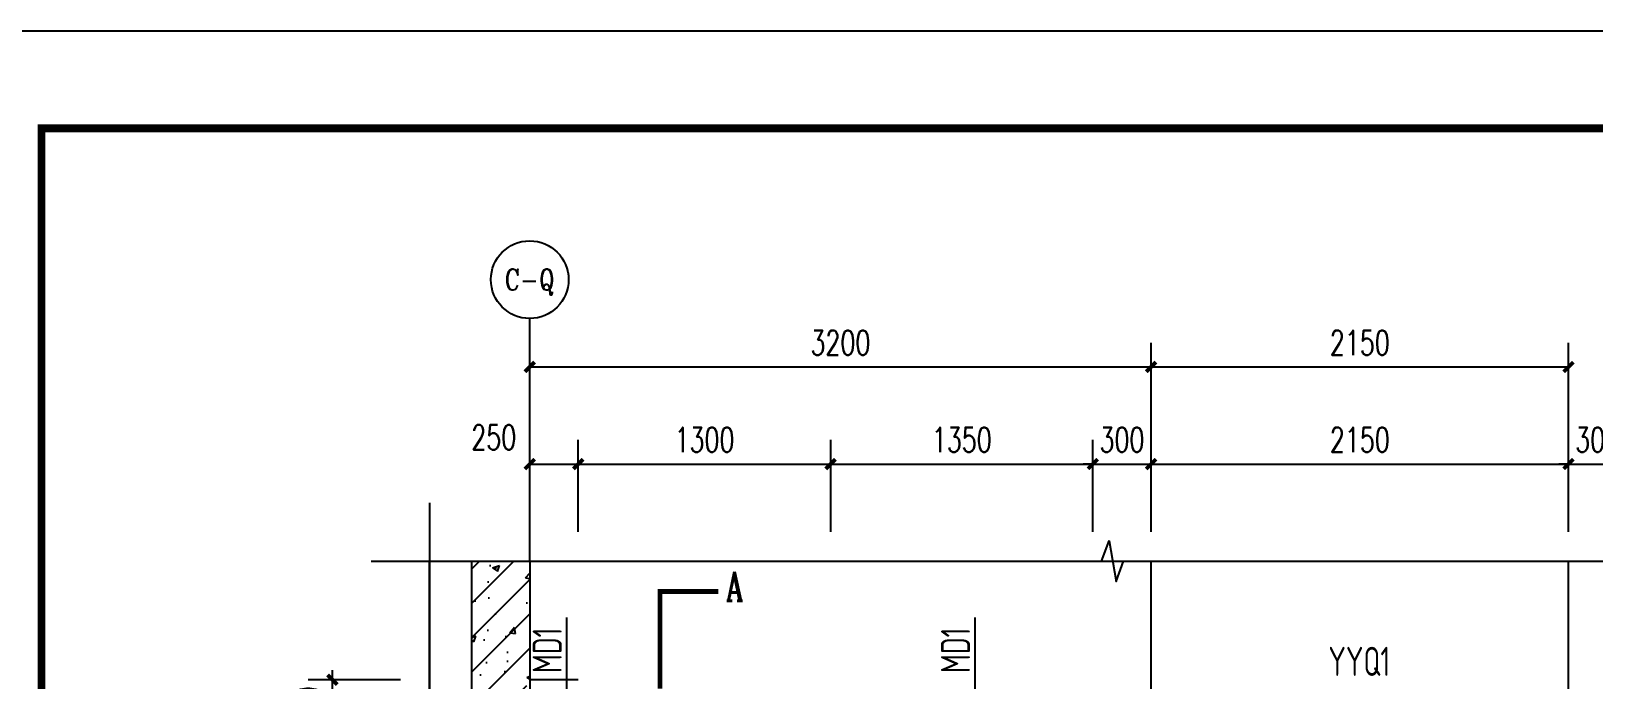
# Model space of a CAD drawing. Extents: x 37906 to 290206, y -18154 to 41246.
# Drawn here: x 249004 to 257051, y 37906 to 41246 of the extents above; entities that cross this region are included whole.
import ezdxf
from ezdxf.enums import TextEntityAlignment as Align

# ---------------------------------------------------------------- set-up
doc = ezdxf.new("R2010")
doc.units = 0
doc.header["$LTSCALE"] = 1000
doc.header["$MEASUREMENT"] = 0
doc.linetypes.add('DOTE', pattern=[2.42, 2, -0.2, 0.02, -0.2])
for name, color, linetype in [('AXIS', 3, 'Continuous'), ('AXIS_TEXT', 7, 'Continuous'), ('DIM_SYMB', 3, 'Continuous'), ('DOTE', 1, 'DOTE'), ('ECA_TK', 7, 'Continuous'), ('PUB_DIM', 3, 'Continuous'), ('PUB_HATCH', 8, 'Continuous'), ('PUB_TEXT', 7, 'Continuous'), ('RF-QT', 30, 'Continuous'), ('TEXT', 7, 'Continuous'), ('tk', 7, 'Continuous')]:
    doc.layers.add(name, color=color, linetype=linetype)
doc.styles.add('_TCH_AXIS', font='COMPLEX', dxfattribs={"bigfont": 'GBCBIG'})
doc.styles.add('_TCH_DIM_T3', font='SIMPLEX', dxfattribs={"width": 0.705882, "bigfont": 'GBCBIG'})
doc.styles.add('_TCH_LABEL', font='COMPLEX', dxfattribs={"bigfont": 'GBCBIG'})
doc.styles.add('COMPLEX', font='COMPLEX.shx', dxfattribs={"width": 0.65})
doc.styles.get("Standard").update_dxf_attribs({"font": 'tssdeng2.shx', "width": 0.7, "bigfont": 'hztxt.shx'})
doc.styles.add('TSSD_Rein', font='tssdeng2.shx', dxfattribs={"width": 0.7, "bigfont": 'tssdchn.shx'})
doc.dimstyles.new('_TCH_ARCH&&50', dxfattribs={"dimtxt": 127.5, "dimasz": 50, "dimexe": 125, "dimexo": 150, "dimgap": 61.25, "dimtad": 1, "dimdec": 0, "dimrnd": 5, "dimzin": 0, "dimdsep": 46, "dimtxsty": '_TCH_DIM_T3', "dimblk": 'ARCHTICK', "dimcen": 0.09, "dimclrt": 7, "dimazin": 2, "dimtfac": 1, "dimtdec": 0, "dimtix": 1, "dimtmove": 2, "dimatfit": 3, "dimfxl": 1, "dimtolj": 1, "dimtzin": 0, "dimarcsym": 0})

# ---------------------------------------------------------------- blocks, each defined once
blk = doc.blocks.new('10B_A1E图框')
at = {"layer": 'ECA_TK'}
blk.add_lwpolyline([(0, 0), (841, 0), (841, 594), (0, 594)], close=True, dxfattribs=at)
at = {"layer": 'ECA_TK', "const_width": 0.8}
blk.add_lwpolyline([(831, 10), (831, 584), (18, 584), (18, 10)], close=True, dxfattribs=at)
blk = doc.blocks.new('_ArchTick')
at = {"color": 0, "linetype": 'ByBlock', "const_width": 0.4}
blk.add_lwpolyline([(-0.5, -0.5), (0.5, 0.5)], dxfattribs=at)
blk = doc.blocks.new('*D774')
at = {"layer": 'Defpoints', "color": 0}
for p in [(250555.1, 37905.5), (251055.1, 37905.5), (251055.1, 37605.5)]:
    blk.add_point(p, dxfattribs=at)
at = {"layer": 'PUB_DIM', "color": 0, "lineweight": -2}
for p, q in [((250905.1, 37905.5), (250430.1, 37905.5)), ((250555.1, 37905.5), (250555.1, 37955.5)), ((250555.1, 37605.5), (250555.1, 37905.5)), ((250905.1, 37605.5), (250430.1, 37605.5)), ((250555.1, 37605.5), (250555.1, 37555.5))]:
    blk.add_line(p, q, dxfattribs=at)
at = {"layer": 'PUB_DIM', "color": 0, "lineweight": -2, "xscale": 50, "yscale": 50, "zscale": 50}
for p, rotation in [((250555.1, 37905.5), 270), ((250555.1, 37605.5), 90)]:
    blk.add_blockref('_ArchTick', p, dxfattribs=dict(at, rotation=rotation))
at = {"layer": 'PUB_DIM', "color": 7, "insert": (250430.1, 37755.5), "char_height": 127.5, "attachment_point": 5, "rotation": 90, "style": '_TCH_DIM_T3'}
blk.add_mtext('\\A1;300', dxfattribs=at)
blk = doc.blocks.new('*D781')
at = {"layer": 'Defpoints', "color": 0}
for p in [(251821.2, 39016.7), (251571.2, 38516.7), (251821.2, 38516.7)]:
    blk.add_point(p, dxfattribs=at)
at = {"layer": 'PUB_DIM', "color": 0, "lineweight": -2}
for p, q in [((251571.2, 38666.7), (251571.2, 39141.7)), ((251821.2, 38666.7), (251821.2, 39141.7)), ((251571.2, 39016.7), (251821.2, 39016.7))]:
    blk.add_line(p, q, dxfattribs=at)
at = {"layer": 'PUB_DIM', "color": 0, "lineweight": -2, "xscale": 50, "yscale": 50, "zscale": 50, "rotation": 180}
blk.add_blockref('_ArchTick', (251571.2, 39016.7), dxfattribs=at)
at = {"layer": 'PUB_DIM', "color": 0, "lineweight": -2, "xscale": 50, "yscale": 50, "zscale": 50}
blk.add_blockref('_ArchTick', (251821.2, 39016.7), dxfattribs=at)
at = {"layer": 'PUB_DIM', "color": 7, "insert": (251386.2, 39154.2), "char_height": 127.5, "attachment_point": 5, "style": '_TCH_DIM_T3'}
blk.add_mtext('\\A1;250', dxfattribs=at)
blk = doc.blocks.new('*D782')
at = {"layer": 'Defpoints', "color": 0}
for p in [(253121.2, 39016.7), (251821.2, 38516.7), (253121.2, 38516.7)]:
    blk.add_point(p, dxfattribs=at)
at = {"layer": 'PUB_DIM', "color": 0, "lineweight": -2}
for p, q in [((251821.2, 38666.7), (251821.2, 39141.7)), ((253121.2, 38666.7), (253121.2, 39141.7)), ((251821.2, 39016.7), (253121.2, 39016.7))]:
    blk.add_line(p, q, dxfattribs=at)
at = {"layer": 'PUB_DIM', "color": 0, "lineweight": -2, "xscale": 50, "yscale": 50, "zscale": 50, "rotation": 180}
blk.add_blockref('_ArchTick', (251821.2, 39016.7), dxfattribs=at)
at = {"layer": 'PUB_DIM', "color": 0, "lineweight": -2, "xscale": 50, "yscale": 50, "zscale": 50}
blk.add_blockref('_ArchTick', (253121.2, 39016.7), dxfattribs=at)
at = {"layer": 'PUB_DIM', "color": 7, "insert": (252471.2, 39141.7), "char_height": 127.5, "attachment_point": 5, "style": '_TCH_DIM_T3'}
blk.add_mtext('\\A1;1300', dxfattribs=at)
blk = doc.blocks.new('*D783')
at = {"layer": 'Defpoints', "color": 0}
for p in [(254471.2, 39016.7), (253121.2, 38516.7), (254471.2, 38516.7)]:
    blk.add_point(p, dxfattribs=at)
at = {"layer": 'PUB_DIM', "color": 0, "lineweight": -2}
for p, q in [((253121.2, 38666.7), (253121.2, 39141.7)), ((254471.2, 38666.7), (254471.2, 39141.7)), ((253121.2, 39016.7), (254471.2, 39016.7))]:
    blk.add_line(p, q, dxfattribs=at)
at = {"layer": 'PUB_DIM', "color": 0, "lineweight": -2, "xscale": 50, "yscale": 50, "zscale": 50, "rotation": 180}
blk.add_blockref('_ArchTick', (253121.2, 39016.7), dxfattribs=at)
at = {"layer": 'PUB_DIM', "color": 0, "lineweight": -2, "xscale": 50, "yscale": 50, "zscale": 50}
blk.add_blockref('_ArchTick', (254471.2, 39016.7), dxfattribs=at)
at = {"layer": 'PUB_DIM', "color": 7, "insert": (253796.2, 39141.7), "char_height": 127.5, "attachment_point": 5, "style": '_TCH_DIM_T3'}
blk.add_mtext('\\A1;1350', dxfattribs=at)
blk = doc.blocks.new('*D784')
at = {"layer": 'Defpoints', "color": 0}
for p in [(254771.2, 39016.7), (254471.2, 38516.7), (254771.2, 38516.7)]:
    blk.add_point(p, dxfattribs=at)
at = {"layer": 'PUB_DIM', "color": 0, "lineweight": -2}
for p, q in [((254471.2, 38666.7), (254471.2, 39141.7)), ((254771.2, 38666.7), (254771.2, 39141.7)), ((254471.2, 39016.7), (254421.2, 39016.7)), ((254471.2, 39016.7), (254771.2, 39016.7)), ((254771.2, 39016.7), (254821.2, 39016.7))]:
    blk.add_line(p, q, dxfattribs=at)
at = {"layer": 'PUB_DIM', "color": 0, "lineweight": -2, "xscale": 50, "yscale": 50, "zscale": 50}
blk.add_blockref('_ArchTick', (254471.2, 39016.7), dxfattribs=at)
at = {"layer": 'PUB_DIM', "color": 0, "lineweight": -2, "xscale": 50, "yscale": 50, "zscale": 50, "rotation": 180}
blk.add_blockref('_ArchTick', (254771.2, 39016.7), dxfattribs=at)
at = {"layer": 'PUB_DIM', "color": 7, "insert": (254621.2, 39141.7), "char_height": 127.5, "attachment_point": 5, "style": '_TCH_DIM_T3'}
blk.add_mtext('\\A1;300', dxfattribs=at)
blk = doc.blocks.new('*D785')
at = {"layer": 'Defpoints', "color": 0}
for p in [(256921.2, 39016.7), (254771.2, 38516.7), (256921.2, 38516.7)]:
    blk.add_point(p, dxfattribs=at)
at = {"layer": 'PUB_DIM', "color": 0, "lineweight": -2}
for p, q in [((254771.2, 38666.7), (254771.2, 39141.7)), ((256921.2, 38666.7), (256921.2, 39141.7)), ((254771.2, 39016.7), (256921.2, 39016.7))]:
    blk.add_line(p, q, dxfattribs=at)
at = {"layer": 'PUB_DIM', "color": 0, "lineweight": -2, "xscale": 50, "yscale": 50, "zscale": 50, "rotation": 180}
blk.add_blockref('_ArchTick', (254771.2, 39016.7), dxfattribs=at)
at = {"layer": 'PUB_DIM', "color": 0, "lineweight": -2, "xscale": 50, "yscale": 50, "zscale": 50}
blk.add_blockref('_ArchTick', (256921.2, 39016.7), dxfattribs=at)
at = {"layer": 'PUB_DIM', "color": 7, "insert": (255846.2, 39141.7), "char_height": 127.5, "attachment_point": 5, "style": '_TCH_DIM_T3'}
blk.add_mtext('\\A1;2150', dxfattribs=at)
blk = doc.blocks.new('*D786')
at = {"layer": 'Defpoints', "color": 0}
for p in [(257221.2, 39016.7), (256921.2, 38516.7), (257221.2, 38516.7)]:
    blk.add_point(p, dxfattribs=at)
at = {"layer": 'PUB_DIM', "color": 0, "lineweight": -2}
for p, q in [((256921.2, 38666.7), (256921.2, 39141.7)), ((257221.2, 38666.7), (257221.2, 39141.7)), ((256921.2, 39016.7), (256871.2, 39016.7)), ((256921.2, 39016.7), (257221.2, 39016.7)), ((257221.2, 39016.7), (257271.2, 39016.7))]:
    blk.add_line(p, q, dxfattribs=at)
at = {"layer": 'PUB_DIM', "color": 0, "lineweight": -2, "xscale": 50, "yscale": 50, "zscale": 50}
blk.add_blockref('_ArchTick', (256921.2, 39016.7), dxfattribs=at)
at = {"layer": 'PUB_DIM', "color": 0, "lineweight": -2, "xscale": 50, "yscale": 50, "zscale": 50, "rotation": 180}
blk.add_blockref('_ArchTick', (257221.2, 39016.7), dxfattribs=at)
at = {"layer": 'PUB_DIM', "color": 7, "insert": (257071.2, 39141.7), "char_height": 127.5, "attachment_point": 5, "style": '_TCH_DIM_T3'}
blk.add_mtext('\\A1;300', dxfattribs=at)
blk = doc.blocks.new('*D787')
at = {"layer": 'Defpoints', "color": 0}
for p in [(254771.2, 39516.7), (251571.2, 38516.7), (254771.2, 38516.7)]:
    blk.add_point(p, dxfattribs=at)
at = {"layer": 'PUB_DIM', "color": 0, "lineweight": -2}
for p, q in [((251571.2, 38666.7), (251571.2, 39641.7)), ((254771.2, 38666.7), (254771.2, 39641.7)), ((251571.2, 39516.7), (254771.2, 39516.7))]:
    blk.add_line(p, q, dxfattribs=at)
at = {"layer": 'PUB_DIM', "color": 0, "lineweight": -2, "xscale": 50, "yscale": 50, "zscale": 50, "rotation": 180}
blk.add_blockref('_ArchTick', (251571.2, 39516.7), dxfattribs=at)
at = {"layer": 'PUB_DIM', "color": 0, "lineweight": -2, "xscale": 50, "yscale": 50, "zscale": 50}
blk.add_blockref('_ArchTick', (254771.2, 39516.7), dxfattribs=at)
at = {"layer": 'PUB_DIM', "color": 7, "insert": (253171.2, 39641.7), "char_height": 127.5, "attachment_point": 5, "style": '_TCH_DIM_T3'}
blk.add_mtext('\\A1;3200', dxfattribs=at)
blk = doc.blocks.new('*D788')
at = {"layer": 'Defpoints', "color": 0}
for p in [(256921.2, 39516.7), (254771.2, 38516.7), (256921.2, 38516.7)]:
    blk.add_point(p, dxfattribs=at)
at = {"layer": 'PUB_DIM', "color": 0, "lineweight": -2}
for p, q in [((254771.2, 38666.7), (254771.2, 39641.7)), ((256921.2, 38666.7), (256921.2, 39641.7)), ((254771.2, 39516.7), (256921.2, 39516.7))]:
    blk.add_line(p, q, dxfattribs=at)
at = {"layer": 'PUB_DIM', "color": 0, "lineweight": -2, "xscale": 50, "yscale": 50, "zscale": 50, "rotation": 180}
blk.add_blockref('_ArchTick', (254771.2, 39516.7), dxfattribs=at)
at = {"layer": 'PUB_DIM', "color": 0, "lineweight": -2, "xscale": 50, "yscale": 50, "zscale": 50}
blk.add_blockref('_ArchTick', (256921.2, 39516.7), dxfattribs=at)
at = {"layer": 'PUB_DIM', "color": 7, "insert": (255846.2, 39641.7), "char_height": 127.5, "attachment_point": 5, "style": '_TCH_DIM_T3'}
blk.add_mtext('\\A1;2150', dxfattribs=at)
blk = doc.blocks.new('_AXISO')
blk.add_circle((0, 0), 0.5)
at = {"layer": 'AXIS_TEXT', "style": 'COMPLEX', "width": 1.041667}
blk.add_attdef('A', text='', height=0.56, dxfattribs=at).set_placement((-0.25, -0.28), (0.25, -0.28), align=Align.FIT)

msp = doc.modelspace()

# ---------------------------------------------------------------- hatches: boundary and pattern name
at = {"layer": 'PUB_HATCH'}
h = msp.add_hatch(dxfattribs=at)
h.set_pattern_fill('钢筋混凝土', color=256, scale=50, style=0)
h.set_pattern_definition([(45, (-1535651.9, -7904.78), (-88.388348, 88.388348), []), (50, (-1535651.9, -7904.78), (358.63009, -31.376067), [37.5, -412.5]), (355, (-1535651.9, -7904.8), (-69.37567, 376.09607), [30, -330]), (100.4514, (-1535622, -7907.4), (289.25469, 344.71977), [31.870095, -350.571056]), (46.1842, (-1535651.9, -7804.8), (533.62052, -82.75951), [56.25, -618.75]), (96.6356, (-1535607.43, -7811.7), (467.33135, 487.05894), [47.80514, -525.8565]), (351.1842, (-1535651.9, -7804.8), (467.33097, 487.0593), [45, -495]), (21, (-1535601.9, -7829.78), (298.453526, -201.309445), [37.5, -412.5]), (326, (-1535601.9, -7829.8), (121.657666, 362.57502), [30, -330]), (71.4514, (-1535577.03, -7846.56), (420.111314, 161.26525), [31.870095, -350.571056]), (37.5, (-1535651.9, -7904.78), (6.079928, 166.446927), [0, -326, 0, -335, 0, -331.25]), (7.5, (-1535651.9, -7904.78), (131.534769, 197.205856), [0, -191, 0, -318.5, 0, -126.25]), (327.5, (-1535763.4, -7904.78), (266.911218, -11.277436), [0, -125, 0, -390, 0, -517.5]), (317.5, (-1535813.4, -7904.78), (291.593085, 50.05249), [0, -162.5, 0, -259, 0, -367.5])])
h.paths.add_polyline_path([(251471.2, 37705.5), (251571.2, 37905.5), (251571.2, 38516.7), (251271.2, 38516.7), (251271.2, 37605.5)])

# ---------------------------------------------------------------- linework, layer by layer
for p, q in [((251760.7, 38225.5), (251760.7, 37842.3)), ((253863.5, 38225.5), (253863.5, 37842.3))]:
    msp.add_line(p, q)
msp.add_lwpolyline([(251055.1, 38516.7), (258090.5, 38516.7), (258090.5, 29306.7), (251055.1, 29306.7)], close=True)
at = {"layer": 'AXIS'}
msp.add_line((251571.2, 38516.7), (251571.2, 39766.7), dxfattribs=at)
at = {"layer": 'DIM_SYMB'}
for points in [[(251055.1, 38816.7), (251055.1, 33968), (251160.1, 33929.8), (250950.1, 33892.7), (251055.1, 33855.5), (251055.1, 29006.7)], [(250755.1, 38516.7), (254516.5, 38516.7), (254554.7, 38621.7), (254591.8, 38411.7), (254629, 38516.7), (258390.5, 38516.7)]]:
    msp.add_lwpolyline(points, dxfattribs=at)
at = {"layer": 'DIM_SYMB', "const_width": 25}
msp.add_lwpolyline([(252542.5, 38360.3), (252242.5, 38360.3), (252242.5, 37860.3)], dxfattribs=at)
at = {"layer": 'DOTE'}
for p, q in [((251571.2, 38516.7), (251571.2, 29306.7)), ((254771.2, 35005.5), (254771.2, 38516.7)), ((256921.2, 29306.7), (256921.2, 38516.7))]:
    msp.add_line(p, q, dxfattribs=at)
at = {"layer": 'RF-QT'}
for p, q in [((251271.2, 38516.7), (251271.2, 36855.5)), ((251271.2, 38516.7), (251571.2, 38516.7)), ((251571.2, 38516.7), (251571.2, 37905.5)), ((251821.2, 37905.5), (251571.2, 37905.5))]:
    msp.add_line(p, q, dxfattribs=at)

# ---------------------------------------------------------------- block references
at = {"layer": 'AXIS'}
ref = msp.add_blockref('_AXISO', (251571.2, 39966.7), dxfattribs=dict(at, xscale=400, yscale=400, zscale=400))
ref.add_attrib('A', 'C-Q', dxfattribs={"layer": 'AXIS_TEXT', "height": 106.82, "style": '_TCH_AXIS', "width": 0.807692}).set_placement((251441.8, 39913.3), (251700.6, 39913.3), align=Align.FIT)
at = {"layer": 'tk', "xscale": 50, "yscale": 50, "zscale": 50}
msp.add_blockref('10B_A1E图框', (248156.2, 11546.3), dxfattribs=at)

# ---------------------------------------------------------------- texts
at = {"width": 0.7}
for p in [(251736.1, 37939.9), (253838.8, 37939.9)]:
    msp.add_text('MD1', height=150, rotation=90, dxfattribs=at).set_placement(p)
at = {"layer": 'PUB_TEXT', "style": '_TCH_LABEL', "width": 0.705882}
msp.add_text('A', height=148.8, dxfattribs=at).set_placement((252581.5, 38312.5))
at = {"layer": 'TEXT', "color": 4, "ltscale": 100, "style": 'TSSD_Rein', "width": 0.7}
msp.add_text('YYQ1', height=150, rotation=360, dxfattribs=at).set_placement((255684.8, 37925.4))

# ---------------------------------------------------------------- dimensions: what is measured, and where the dimension line sits
at = {"layer": 'PUB_DIM'}
for p1, p2, distance, picture, middle in [((251571.2, 38516.7), (254771.2, 38516.7), 1000, '*D787', (253171.2, 39641.7)), ((254771.2, 38516.7), (256921.2, 38516.7), 1000, '*D788', (255846.2, 39641.7)), ((251821.2, 38516.7), (253121.2, 38516.7), 500, '*D782', (252471.2, 39141.7)), ((253121.2, 38516.7), (254471.2, 38516.7), 500, '*D783', (253796.2, 39141.7)), ((254471.2, 38516.7), (254771.2, 38516.7), 500, '*D784', (254621.2, 39141.7)), ((254771.2, 38516.7), (256921.2, 38516.7), 500, '*D785', (255846.2, 39141.7)), ((256921.2, 38516.7), (257221.2, 38516.7), 500, '*D786', (257071.2, 39141.7)), ((251055.1, 37605.5), (251055.1, 37905.5), 500, '*D774', (250430.1, 37755.5))]:
    dim = msp.add_aligned_dim(p1=p1, p2=p2, distance=distance, dimstyle='_TCH_ARCH&&50', dxfattribs=at)
    dim.commit()
    dim.dimension.update_dxf_attribs({"geometry": picture, "text_midpoint": middle})
dim = msp.add_linear_dim(base=(251821.2, 39016.7), p1=(251571.2, 38516.7), p2=(251821.2, 38516.7), angle=360, dimstyle='_TCH_ARCH&&50', dxfattribs=at)
dim.commit()
dim.dimension.update_dxf_attribs({"geometry": '*D781', "text_midpoint": (251386.2, 39154.2), "dimtype": 161})

doc.saveas('drawing.dxf')
